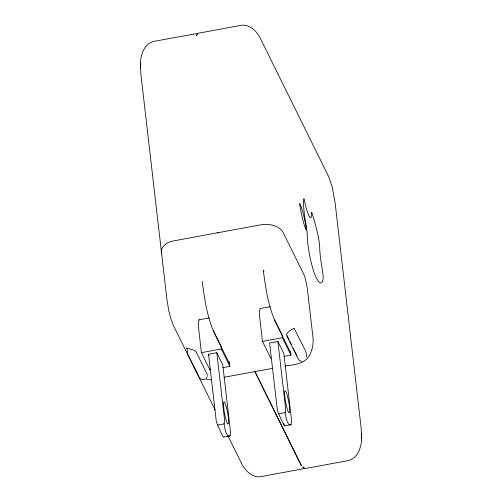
<?xml version="1.0" encoding="UTF-8"?>
<svg xmlns="http://www.w3.org/2000/svg" width="502" height="502" viewBox="0 0 502 502"><rect width="100%" height="100%" fill="white"/><g stroke="black" fill="none" stroke-linecap="round" stroke-linejoin="round"><path stroke-width="0.75" d="M140.359 65.574C140.133 55.992 143.641 43.479 154.346 41.283L197.568 33.446M361.641 436.426C361.867 446.008 358.359 458.521 347.654 460.717L304.764 468.604L302.712 466.866L304.582 468.391M230.067 435.912A27.892 6.513 -88.2 0 1 224.112 423.857L224.601 420.187L216.801 352.718L208.531 354.243L216.331 421.705L217.636 425.05A27.892 0.985 67.7 0 0 223.591 437.104L230.067 435.912L230.556 432.235L222.756 364.772L216.801 352.718M291.135 424.673A27.892 6.513 -88.2 0 1 285.18 412.625L285.676 408.948L277.876 341.479L269.605 343.004L277.405 410.467L278.704 413.811A27.892 0.985 67.7 0 0 284.665 425.865L291.135 424.673L291.631 420.996L283.831 353.533L277.876 341.479M207.27 376.638L206.36 378.27M223.967 377.284L272.63 368.33M207.182 375.471L207.326 374.567L195.937 351.532L194.048 350.233L186.851 348.074L187.723 354.18L199.325 377.629L201.421 379.412L204.483 379.493M304.545 468.504L260.714 476.712C251.289 477.935 244.204 469.483 240.709 461.696L227.914 435.818M284.885 366.071C293.89 364.778 305.561 364.107 309.872 354.475C312.671 349.147 313.574 342.966 312.934 337.018L307.544 290.413A12.412 1.713 79.6 0 0 303.766 274.249L283.053 232.344C278.61 224.996 268.664 223.559 260.833 224.833L173.887 240.828C167.982 241.726 160.075 246.118 161.638 253.171M217.943 232.721L217.115 232.922M209.849 368.983L209.993 370.018L201.409 352.655L199.018 331.985A21.335 2.943 79.6 0 1 199.25 319.78L209.196 317.948M271.061 358.779L262.483 341.416L260.092 320.747A21.335 2.943 79.6 0 1 260.325 308.542L270.271 306.709M201.409 352.655L221.3 348.99L229.885 366.36L222.995 367.627M262.483 341.416L282.369 337.752L290.953 355.121L284.069 356.389M217.636 425.05L224.112 423.857M278.704 413.811L285.18 412.625M254.89 371.518L301.282 465.479L254.89 371.518L255.782 371.43M211.731 379.537L209.491 379.744L205.029 378.947M301.878 361.471L299.732 360.75L298.439 359.394L286.837 335.938M260.707 308.611L260.325 308.542M199.639 319.849L199.25 319.78M197.644 33.54L196.489 35.749L197.744 33.333L241.286 25.288C250.711 24.065 257.796 32.517 261.291 40.304L328.528 176.34L332.217 186.976L335.123 202.877L361.139 427.924L361.647 438.127M197.211 372.861L195.686 370.539L193.339 365.211M290.269 351.814L274.6 320.119C267.974 304.369 265.433 286.517 263.28 270.132L263.97 271.526M229.194 363.053L213.526 331.358C206.906 315.607 204.364 297.755 202.212 281.371M288.989 339.741L286.485 334.357C288.11 331.609 291.229 329.438 294.159 328.327L305.9 351.664L306.54 356.966M289.679 341.14L291.405 344.629M293.124 348.118L296.92 355.799M208.531 354.243L209.196 355.579M215.126 409.939L173.472 325.66L170.818 318.701L168.791 310.788L166.877 299.123L140.861 74.076L140.353 63.873M283.617 423.186L284.665 425.865M274.6 320.119L274.475 319.636L282.068 335.022L282.369 337.752M213.526 331.358L213.4 330.868L220.993 346.261L221.3 348.99M186.851 348.074L186.92 348.426M290.595 351.814L290.953 355.121M229.527 363.053L229.885 366.36M228.937 361.308L229.113 362.852M361.622 433.966L361.628 435.397M140.372 66.603L140.378 68.034M309.232 216.368L308.41 214.643A22.596 3.119 79.6 0 1 304.005 198.616A9.965 1.374 79.6 0 0 303.817 199.118A25.771 3.558 79.6 0 0 305.906 223.798A14.683 2.027 79.6 0 1 307.262 235.52A22.941 3.169 79.6 0 0 311.058 261.755A29.511 4.072 79.6 0 0 315.658 276.451A61.727 8.521 79.6 0 0 323.012 279.445A12.431 1.713 79.6 0 0 322.058 267.761A26.976 3.721 79.6 0 1 319.686 247.197A10.624 1.468 79.6 0 0 318.745 239.096A17.231 2.378 79.6 0 0 317.377 232.595A67.23 9.281 79.6 0 0 314.057 219.92A44.389 6.124 79.6 0 0 311.704 212.371A22.596 3.119 79.6 0 1 309.232 216.368M306.433 230.468A21.071 2.905 79.6 0 0 299.656 203.599A23.155 3.194 79.6 0 0 306.433 230.468M223.547 405.88A11.32 1.562 79.6 0 0 227.77 423.939A11.32 1.562 79.6 0 0 226.829 409.042A11.32 1.562 79.6 0 0 223.547 405.88M284.615 394.641A11.32 1.562 79.6 0 0 288.838 412.7A11.32 1.562 79.6 0 0 287.897 397.804A11.32 1.562 79.6 0 0 284.615 394.641"/></g></svg>
